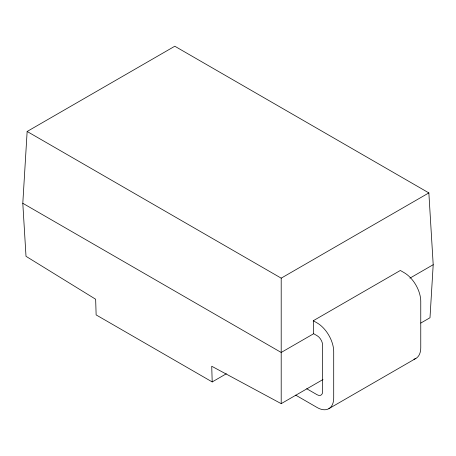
<?xml version="1.0" encoding="UTF-8"?>
<svg xmlns="http://www.w3.org/2000/svg" width="456" height="456" viewBox="0 0 456 456"><rect width="100%" height="100%" fill="white"/><g stroke="black" fill="none" stroke-linecap="round" stroke-linejoin="round"><path stroke-width="0.68" d="M212.205 381.928L211.726 366.248L281.198 403.651L281.198 278.154L27.143 131.476L22.8 203.279L26.009 256.318L95.652 299.233L96.136 314.914L212.205 381.928L226.358 373.755M27.143 131.476L174.802 46.227L428.857 192.905L433.2 264.708L429.991 317.747L420.768 323.076M281.198 278.154L428.857 192.905M306.706 388.729L317.125 394.748A7.815 4.514 60 0 0 322.654 391.556L322.654 345.283A7.815 4.514 60 0 0 317.125 335.713L313.671 333.718L313.289 320.728L400.339 270.471L404.181 272.688A23.45 13.537 60 0 1 420.763 301.405L420.763 347.677A23.45 13.537 60 0 1 413.928 359.225M313.671 333.718L281.198 352.465L22.8 203.279M409.915 278.149L433.2 264.708M281.198 403.651L323.008 379.517M328.85 408.673L415.906 358.416M313.289 320.728L317.125 322.945A23.45 13.537 60 0 1 333.707 351.667L333.707 397.94A23.45 13.537 60 0 1 317.125 407.51L295.665 395.124"/></g></svg>
